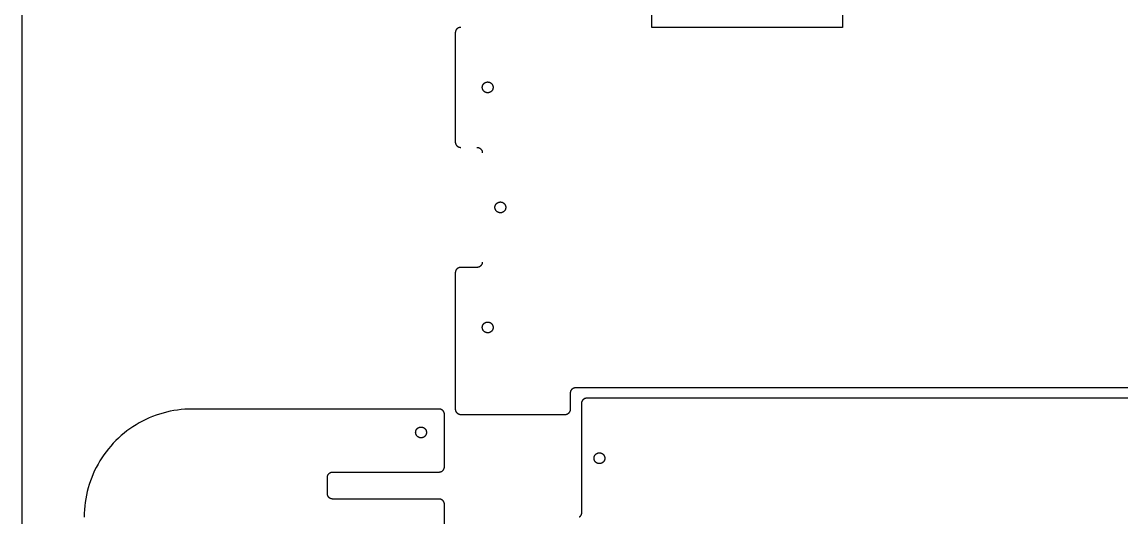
# Model space of a CAD drawing. Header units: millimetres. Extents: x -92971 to -91751, y -19136 to -16636.
# Drawn here: x -92971 to -92361, y -18778 to -18503 of the extents above; entities that cross this region are included whole.
import ezdxf

# ---------------------------------------------------------------- set-up
doc = ezdxf.new("R2010")
doc.units = ezdxf.units.MM
doc.header["$MEASUREMENT"] = 0
for name, color, linetype, true_color in [('Default', 18, 'Continuous', 0x000000), ('fab$CUT', 1, 'Continuous', 0xff0000), ('fab$DRILL', 5, 'Continuous', 0x0000ff), ('fab$POCKET 7.5', 6, 'Continuous', 0xff00ff)]:
    doc.layers.add(name, color=color, linetype=linetype, true_color=true_color)

msp = doc.modelspace()

# ---------------------------------------------------------------- linework, layer by layer
at = {"layer": 'Default'}
msp.add_lwpolyline([(-92971.22, -19135.89), (-91751.22, -19135.89), (-91751.22, -16635.89), (-92971.22, -16635.89), (-92971.22, -19135.89)], dxfattribs=at)
at = {"layer": 'fab$CUT'}
for points in [[(-92727.72, -18505.89), (-92727.82, -18505.89), (-92727.93, -18505.89), (-92728.03, -18505.9), (-92728.13, -18505.91), (-92728.23, -18505.93), (-92728.33, -18505.95), (-92728.43, -18505.97), (-92728.53, -18506), (-92728.63, -18506.03), (-92728.72, -18506.06), (-92728.82, -18506.09), (-92728.92, -18506.13), (-92729.01, -18506.18), (-92729.1, -18506.22), (-92729.19, -18506.27), (-92729.28, -18506.32), (-92729.37, -18506.38), (-92729.45, -18506.43), (-92729.53, -18506.5), (-92729.61, -18506.56), (-92729.69, -18506.62), (-92729.77, -18506.69), (-92729.84, -18506.76), (-92729.91, -18506.84), (-92729.98, -18506.91), (-92730.05, -18506.99), (-92730.11, -18507.07), (-92730.17, -18507.16), (-92730.23, -18507.24), (-92730.28, -18507.33), (-92730.34, -18507.42), (-92730.38, -18507.51), (-92730.43, -18507.6), (-92730.47, -18507.69), (-92730.51, -18507.79), (-92730.55, -18507.88), (-92730.58, -18507.98), (-92730.61, -18508.08), (-92730.63, -18508.18), (-92730.66, -18508.28), (-92730.68, -18508.38), (-92730.69, -18508.48), (-92730.7, -18508.58), (-92730.71, -18508.68), (-92730.72, -18508.78), (-92730.72, -18508.89)], [(-92730.72, -18508.89), (-92730.72, -18569.55)], [(-92730.72, -18569.55), (-92730.72, -18569.65), (-92730.71, -18569.76), (-92730.7, -18569.86), (-92730.69, -18569.96), (-92730.68, -18570.06), (-92730.66, -18570.16), (-92730.63, -18570.26), (-92730.61, -18570.36), (-92730.58, -18570.46), (-92730.55, -18570.56), (-92730.51, -18570.65), (-92730.47, -18570.75), (-92730.43, -18570.84), (-92730.38, -18570.93), (-92730.34, -18571.02), (-92730.28, -18571.11), (-92730.23, -18571.2), (-92730.17, -18571.28), (-92730.11, -18571.37), (-92730.05, -18571.45), (-92729.98, -18571.52), (-92729.91, -18571.6), (-92729.84, -18571.67), (-92729.77, -18571.74), (-92729.69, -18571.81), (-92729.61, -18571.88), (-92729.53, -18571.94), (-92729.45, -18572), (-92729.37, -18572.06), (-92729.28, -18572.12), (-92729.19, -18572.17), (-92729.1, -18572.22), (-92729.01, -18572.26), (-92728.92, -18572.3), (-92728.82, -18572.34), (-92728.72, -18572.38), (-92728.63, -18572.41), (-92728.53, -18572.44), (-92728.43, -18572.47), (-92728.33, -18572.49), (-92728.23, -18572.51), (-92728.13, -18572.52), (-92728.03, -18572.54), (-92727.93, -18572.55), (-92727.82, -18572.55), (-92727.72, -18572.55)], [(-92718.72, -18572.55), (-92718.62, -18572.55), (-92718.52, -18572.56), (-92718.41, -18572.57), (-92718.31, -18572.58), (-92718.21, -18572.6), (-92718.11, -18572.62), (-92718.01, -18572.64), (-92717.91, -18572.66), (-92717.81, -18572.69), (-92717.72, -18572.73), (-92717.62, -18572.76), (-92717.53, -18572.8), (-92717.43, -18572.84), (-92717.34, -18572.89), (-92717.25, -18572.94), (-92717.16, -18572.99), (-92717.07, -18573.04), (-92716.99, -18573.1), (-92716.91, -18573.16), (-92716.83, -18573.23), (-92716.75, -18573.29), (-92716.67, -18573.36), (-92716.6, -18573.43), (-92716.53, -18573.5), (-92716.46, -18573.58), (-92716.39, -18573.66), (-92716.33, -18573.74), (-92716.27, -18573.82), (-92716.21, -18573.91), (-92716.16, -18573.99), (-92716.11, -18574.08), (-92716.06, -18574.17), (-92716.01, -18574.26), (-92715.97, -18574.36), (-92715.93, -18574.45), (-92715.89, -18574.55), (-92715.86, -18574.64), (-92715.83, -18574.74), (-92715.81, -18574.84), (-92715.78, -18574.94), (-92715.76, -18575.04), (-92715.75, -18575.14), (-92715.74, -18575.25), (-92715.73, -18575.35), (-92715.72, -18575.45), (-92715.72, -18575.55)], [(-92727.72, -18639.22), (-92727.82, -18639.22), (-92727.93, -18639.23), (-92728.03, -18639.23), (-92728.13, -18639.25), (-92728.23, -18639.26), (-92728.33, -18639.28), (-92728.43, -18639.3), (-92728.53, -18639.33), (-92728.63, -18639.36), (-92728.72, -18639.39), (-92728.82, -18639.43), (-92728.92, -18639.47), (-92729.01, -18639.51), (-92729.1, -18639.56), (-92729.19, -18639.6), (-92729.28, -18639.66), (-92729.37, -18639.71), (-92729.45, -18639.77), (-92729.53, -18639.83), (-92729.61, -18639.89), (-92729.69, -18639.96), (-92729.77, -18640.03), (-92729.84, -18640.1), (-92729.91, -18640.17), (-92729.98, -18640.25), (-92730.05, -18640.33), (-92730.11, -18640.41), (-92730.17, -18640.49), (-92730.23, -18640.57), (-92730.28, -18640.66), (-92730.34, -18640.75), (-92730.38, -18640.84), (-92730.43, -18640.93), (-92730.47, -18641.02), (-92730.51, -18641.12), (-92730.55, -18641.21), (-92730.58, -18641.31), (-92730.61, -18641.41), (-92730.63, -18641.51), (-92730.66, -18641.61), (-92730.68, -18641.71), (-92730.69, -18641.81), (-92730.7, -18641.91), (-92730.71, -18642.01), (-92730.72, -18642.12), (-92730.72, -18642.22)], [(-92718.72, -18639.22), (-92727.72, -18639.22)], [(-92715.72, -18636.22), (-92715.72, -18636.32), (-92715.73, -18636.42), (-92715.74, -18636.53), (-92715.75, -18636.63), (-92715.76, -18636.73), (-92715.78, -18636.83), (-92715.81, -18636.93), (-92715.83, -18637.03), (-92715.86, -18637.13), (-92715.89, -18637.22), (-92715.93, -18637.32), (-92715.97, -18637.41), (-92716.01, -18637.51), (-92716.06, -18637.6), (-92716.11, -18637.69), (-92716.16, -18637.78), (-92716.21, -18637.86), (-92716.27, -18637.95), (-92716.33, -18638.03), (-92716.39, -18638.11), (-92716.46, -18638.19), (-92716.53, -18638.27), (-92716.6, -18638.34), (-92716.67, -18638.41), (-92716.75, -18638.48), (-92716.83, -18638.55), (-92716.91, -18638.61), (-92716.99, -18638.67), (-92717.07, -18638.73), (-92717.16, -18638.78), (-92717.25, -18638.83), (-92717.34, -18638.88), (-92717.43, -18638.93), (-92717.53, -18638.97), (-92717.62, -18639.01), (-92717.72, -18639.05), (-92717.81, -18639.08), (-92717.91, -18639.11), (-92718.01, -18639.13), (-92718.11, -18639.16), (-92718.21, -18639.18), (-92718.31, -18639.19), (-92718.41, -18639.2), (-92718.52, -18639.21), (-92718.62, -18639.22), (-92718.72, -18639.22)], [(-92730.72, -18642.22), (-92730.72, -18717.89)], [(-92666.72, -18708.89), (-92666.72, -18708.78), (-92666.71, -18708.68), (-92666.7, -18708.58), (-92666.69, -18708.48), (-92666.68, -18708.38), (-92666.66, -18708.28), (-92666.63, -18708.18), (-92666.61, -18708.08), (-92666.58, -18707.98), (-92666.55, -18707.88), (-92666.51, -18707.79), (-92666.47, -18707.69), (-92666.43, -18707.6), (-92666.38, -18707.51), (-92666.33, -18707.42), (-92666.28, -18707.33), (-92666.23, -18707.24), (-92666.17, -18707.16), (-92666.11, -18707.07), (-92666.05, -18706.99), (-92665.98, -18706.91), (-92665.91, -18706.84), (-92665.84, -18706.76), (-92665.77, -18706.69), (-92665.69, -18706.62), (-92665.61, -18706.56), (-92665.53, -18706.5), (-92665.45, -18706.43), (-92665.37, -18706.38), (-92665.28, -18706.32), (-92665.19, -18706.27), (-92665.1, -18706.22), (-92665.01, -18706.18), (-92664.92, -18706.13), (-92664.82, -18706.09), (-92664.72, -18706.06), (-92664.63, -18706.03), (-92664.53, -18706), (-92664.43, -18705.97), (-92664.33, -18705.95), (-92664.23, -18705.93), (-92664.13, -18705.91), (-92664.03, -18705.9), (-92663.92, -18705.89), (-92663.82, -18705.89), (-92663.72, -18705.89)], [(-92663.72, -18705.89), (-91842.72, -18705.89)], [(-92666.72, -18717.89), (-92666.72, -18708.89)], [(-92657.72, -18711.89), (-92657.82, -18711.89), (-92657.92, -18711.89), (-92658.03, -18711.9), (-92658.13, -18711.91), (-92658.23, -18711.93), (-92658.33, -18711.95), (-92658.43, -18711.97), (-92658.53, -18712), (-92658.63, -18712.03), (-92658.72, -18712.06), (-92658.82, -18712.09), (-92658.92, -18712.13), (-92659.01, -18712.18), (-92659.1, -18712.22), (-92659.19, -18712.27), (-92659.28, -18712.32), (-92659.37, -18712.38), (-92659.45, -18712.43), (-92659.53, -18712.5), (-92659.61, -18712.56), (-92659.69, -18712.62), (-92659.77, -18712.69), (-92659.84, -18712.76), (-92659.91, -18712.84), (-92659.98, -18712.91), (-92660.05, -18712.99), (-92660.11, -18713.07), (-92660.17, -18713.16), (-92660.23, -18713.24), (-92660.28, -18713.33), (-92660.33, -18713.42), (-92660.38, -18713.51), (-92660.43, -18713.6), (-92660.47, -18713.69), (-92660.51, -18713.79), (-92660.55, -18713.88), (-92660.58, -18713.98), (-92660.61, -18714.08), (-92660.63, -18714.18), (-92660.66, -18714.28), (-92660.68, -18714.38), (-92660.69, -18714.48), (-92660.7, -18714.58), (-92660.71, -18714.68), (-92660.72, -18714.78), (-92660.72, -18714.89)], [(-91848.72, -18711.89), (-92657.72, -18711.89)], [(-92876.72, -18717.89), (-92878.77, -18717.92), (-92880.81, -18718.03), (-92882.86, -18718.2), (-92884.89, -18718.44), (-92886.91, -18718.76), (-92888.93, -18719.14), (-92890.93, -18719.59), (-92892.91, -18720.11), (-92894.87, -18720.7), (-92896.81, -18721.35), (-92898.73, -18722.07), (-92900.62, -18722.85), (-92902.49, -18723.7), (-92904.32, -18724.61), (-92906.13, -18725.59), (-92907.89, -18726.62), (-92909.63, -18727.71), (-92911.32, -18728.87), (-92912.97, -18730.08), (-92914.58, -18731.34), (-92916.15, -18732.66), (-92917.67, -18734.04), (-92919.15, -18735.46), (-92920.57, -18736.93), (-92921.94, -18738.45), (-92923.26, -18740.02), (-92924.53, -18741.63), (-92925.74, -18743.28), (-92926.89, -18744.98), (-92927.98, -18746.71), (-92929.02, -18748.48), (-92929.99, -18750.28), (-92930.9, -18752.12), (-92931.75, -18753.98), (-92932.54, -18755.87), (-92933.25, -18757.79), (-92933.91, -18759.73), (-92934.49, -18761.7), (-92935.01, -18763.68), (-92935.46, -18765.68), (-92935.85, -18767.69), (-92936.16, -18769.72), (-92936.4, -18771.75), (-92936.58, -18773.79), (-92936.68, -18775.84), (-92936.72, -18777.89)], [(-92739.72, -18717.89), (-92876.72, -18717.89)], [(-92736.72, -18720.89), (-92736.72, -18720.78), (-92736.73, -18720.68), (-92736.74, -18720.58), (-92736.75, -18720.48), (-92736.76, -18720.38), (-92736.78, -18720.28), (-92736.81, -18720.18), (-92736.83, -18720.08), (-92736.86, -18719.98), (-92736.89, -18719.88), (-92736.93, -18719.79), (-92736.97, -18719.69), (-92737.01, -18719.6), (-92737.06, -18719.51), (-92737.11, -18719.42), (-92737.16, -18719.33), (-92737.21, -18719.24), (-92737.27, -18719.16), (-92737.33, -18719.07), (-92737.39, -18718.99), (-92737.46, -18718.91), (-92737.53, -18718.84), (-92737.6, -18718.76), (-92737.67, -18718.69), (-92737.75, -18718.62), (-92737.83, -18718.56), (-92737.91, -18718.5), (-92737.99, -18718.43), (-92738.07, -18718.38), (-92738.16, -18718.32), (-92738.25, -18718.27), (-92738.34, -18718.22), (-92738.43, -18718.18), (-92738.52, -18718.13), (-92738.62, -18718.09), (-92738.72, -18718.06), (-92738.81, -18718.03), (-92738.91, -18718), (-92739.01, -18717.97), (-92739.11, -18717.95), (-92739.21, -18717.93), (-92739.31, -18717.91), (-92739.41, -18717.9), (-92739.52, -18717.89), (-92739.62, -18717.89), (-92739.72, -18717.89)], [(-92736.72, -18749.88), (-92736.72, -18720.89)], [(-92730.72, -18717.89), (-92730.72, -18717.99), (-92730.71, -18718.09), (-92730.7, -18718.19), (-92730.69, -18718.29), (-92730.68, -18718.4), (-92730.66, -18718.5), (-92730.63, -18718.6), (-92730.61, -18718.7), (-92730.58, -18718.79), (-92730.55, -18718.89), (-92730.51, -18718.99), (-92730.47, -18719.08), (-92730.43, -18719.17), (-92730.38, -18719.27), (-92730.34, -18719.36), (-92730.28, -18719.44), (-92730.23, -18719.53), (-92730.17, -18719.62), (-92730.11, -18719.7), (-92730.05, -18719.78), (-92729.98, -18719.86), (-92729.91, -18719.93), (-92729.84, -18720.01), (-92729.77, -18720.08), (-92729.69, -18720.15), (-92729.61, -18720.21), (-92729.53, -18720.28), (-92729.45, -18720.34), (-92729.37, -18720.39), (-92729.28, -18720.45), (-92729.19, -18720.5), (-92729.1, -18720.55), (-92729.01, -18720.59), (-92728.92, -18720.64), (-92728.82, -18720.68), (-92728.72, -18720.71), (-92728.63, -18720.75), (-92728.53, -18720.77), (-92728.43, -18720.8), (-92728.33, -18720.82), (-92728.23, -18720.84), (-92728.13, -18720.86), (-92728.03, -18720.87), (-92727.93, -18720.88), (-92727.82, -18720.88), (-92727.72, -18720.89)], [(-92727.72, -18720.89), (-92669.72, -18720.89)], [(-92669.72, -18720.89), (-92669.62, -18720.88), (-92669.52, -18720.88), (-92669.41, -18720.87), (-92669.31, -18720.86), (-92669.21, -18720.84), (-92669.11, -18720.82), (-92669.01, -18720.8), (-92668.91, -18720.77), (-92668.81, -18720.75), (-92668.72, -18720.71), (-92668.62, -18720.68), (-92668.52, -18720.64), (-92668.43, -18720.59), (-92668.34, -18720.55), (-92668.25, -18720.5), (-92668.16, -18720.45), (-92668.07, -18720.39), (-92667.99, -18720.34), (-92667.91, -18720.28), (-92667.83, -18720.21), (-92667.75, -18720.15), (-92667.67, -18720.08), (-92667.6, -18720.01), (-92667.53, -18719.93), (-92667.46, -18719.86), (-92667.39, -18719.78), (-92667.33, -18719.7), (-92667.27, -18719.62), (-92667.21, -18719.53), (-92667.16, -18719.44), (-92667.1, -18719.36), (-92667.06, -18719.27), (-92667.01, -18719.17), (-92666.97, -18719.08), (-92666.93, -18718.99), (-92666.89, -18718.89), (-92666.86, -18718.79), (-92666.83, -18718.7), (-92666.81, -18718.6), (-92666.78, -18718.5), (-92666.76, -18718.4), (-92666.75, -18718.29), (-92666.74, -18718.19), (-92666.73, -18718.09), (-92666.72, -18717.99), (-92666.72, -18717.89)], [(-92660.72, -18714.89), (-92660.72, -18775.55)], [(-92739.72, -18752.88), (-92739.62, -18752.88), (-92739.52, -18752.88), (-92739.41, -18752.87), (-92739.31, -18752.86), (-92739.21, -18752.84), (-92739.11, -18752.82), (-92739.01, -18752.8), (-92738.91, -18752.77), (-92738.81, -18752.74), (-92738.72, -18752.71), (-92738.62, -18752.68), (-92738.52, -18752.64), (-92738.43, -18752.59), (-92738.34, -18752.55), (-92738.25, -18752.5), (-92738.16, -18752.45), (-92738.07, -18752.39), (-92737.99, -18752.34), (-92737.91, -18752.27), (-92737.83, -18752.21), (-92737.75, -18752.15), (-92737.67, -18752.08), (-92737.6, -18752.01), (-92737.53, -18751.93), (-92737.46, -18751.86), (-92737.39, -18751.78), (-92737.33, -18751.7), (-92737.27, -18751.61), (-92737.21, -18751.53), (-92737.16, -18751.44), (-92737.11, -18751.35), (-92737.06, -18751.26), (-92737.01, -18751.17), (-92736.97, -18751.08), (-92736.93, -18750.98), (-92736.89, -18750.89), (-92736.86, -18750.79), (-92736.83, -18750.69), (-92736.81, -18750.59), (-92736.78, -18750.49), (-92736.76, -18750.39), (-92736.75, -18750.29), (-92736.74, -18750.19), (-92736.73, -18750.09), (-92736.72, -18749.99), (-92736.72, -18749.88)], [(-92801.72, -18755.88), (-92801.72, -18755.78), (-92801.71, -18755.68), (-92801.7, -18755.58), (-92801.69, -18755.48), (-92801.68, -18755.37), (-92801.66, -18755.27), (-92801.63, -18755.17), (-92801.61, -18755.07), (-92801.58, -18754.98), (-92801.55, -18754.88), (-92801.51, -18754.78), (-92801.47, -18754.69), (-92801.43, -18754.6), (-92801.38, -18754.5), (-92801.34, -18754.41), (-92801.28, -18754.33), (-92801.23, -18754.24), (-92801.17, -18754.15), (-92801.11, -18754.07), (-92801.05, -18753.99), (-92800.98, -18753.91), (-92800.91, -18753.84), (-92800.84, -18753.76), (-92800.77, -18753.69), (-92800.69, -18753.62), (-92800.61, -18753.56), (-92800.53, -18753.49), (-92800.45, -18753.43), (-92800.37, -18753.38), (-92800.28, -18753.32), (-92800.19, -18753.27), (-92800.1, -18753.22), (-92800.01, -18753.17), (-92799.92, -18753.13), (-92799.82, -18753.09), (-92799.72, -18753.06), (-92799.63, -18753.02), (-92799.53, -18753), (-92799.43, -18752.97), (-92799.33, -18752.95), (-92799.23, -18752.93), (-92799.13, -18752.91), (-92799.03, -18752.9), (-92798.92, -18752.89), (-92798.82, -18752.89), (-92798.72, -18752.88)], [(-92801.72, -18764.88), (-92801.72, -18755.88)], [(-92798.72, -18752.88), (-92739.72, -18752.88)], [(-92798.72, -18767.88), (-92798.82, -18767.88), (-92798.92, -18767.88), (-92799.03, -18767.87), (-92799.13, -18767.86), (-92799.23, -18767.84), (-92799.33, -18767.82), (-92799.43, -18767.8), (-92799.53, -18767.77), (-92799.63, -18767.74), (-92799.72, -18767.71), (-92799.82, -18767.68), (-92799.92, -18767.64), (-92800.01, -18767.59), (-92800.1, -18767.55), (-92800.19, -18767.5), (-92800.28, -18767.45), (-92800.37, -18767.39), (-92800.45, -18767.34), (-92800.53, -18767.27), (-92800.61, -18767.21), (-92800.69, -18767.15), (-92800.77, -18767.08), (-92800.84, -18767.01), (-92800.91, -18766.93), (-92800.98, -18766.86), (-92801.05, -18766.78), (-92801.11, -18766.7), (-92801.17, -18766.61), (-92801.23, -18766.53), (-92801.28, -18766.44), (-92801.34, -18766.35), (-92801.38, -18766.26), (-92801.43, -18766.17), (-92801.47, -18766.08), (-92801.51, -18765.98), (-92801.55, -18765.89), (-92801.58, -18765.79), (-92801.61, -18765.69), (-92801.63, -18765.59), (-92801.66, -18765.49), (-92801.68, -18765.39), (-92801.69, -18765.29), (-92801.7, -18765.19), (-92801.71, -18765.09), (-92801.72, -18764.99), (-92801.72, -18764.88)], [(-92739.72, -18767.88), (-92798.72, -18767.88)], [(-92736.72, -18770.88), (-92736.72, -18770.78), (-92736.73, -18770.68), (-92736.74, -18770.58), (-92736.75, -18770.48), (-92736.76, -18770.37), (-92736.78, -18770.27), (-92736.81, -18770.17), (-92736.83, -18770.07), (-92736.86, -18769.98), (-92736.89, -18769.88), (-92736.93, -18769.78), (-92736.97, -18769.69), (-92737.01, -18769.6), (-92737.06, -18769.5), (-92737.11, -18769.41), (-92737.16, -18769.33), (-92737.21, -18769.24), (-92737.27, -18769.15), (-92737.33, -18769.07), (-92737.39, -18768.99), (-92737.46, -18768.91), (-92737.53, -18768.84), (-92737.6, -18768.76), (-92737.67, -18768.69), (-92737.75, -18768.62), (-92737.83, -18768.56), (-92737.91, -18768.49), (-92737.99, -18768.43), (-92738.07, -18768.38), (-92738.16, -18768.32), (-92738.25, -18768.27), (-92738.34, -18768.22), (-92738.43, -18768.18), (-92738.52, -18768.13), (-92738.62, -18768.09), (-92738.72, -18768.06), (-92738.81, -18768.02), (-92738.91, -18768), (-92739.01, -18767.97), (-92739.11, -18767.95), (-92739.21, -18767.93), (-92739.31, -18767.91), (-92739.41, -18767.9), (-92739.52, -18767.89), (-92739.62, -18767.89), (-92739.72, -18767.88)], [(-92736.72, -19114.89), (-92736.72, -18770.88)], [(-92660.72, -18775.55), (-92660.72, -18775.65), (-92660.73, -18775.76), (-92660.74, -18775.86), (-92660.75, -18775.96), (-92660.76, -18776.06), (-92660.78, -18776.16), (-92660.81, -18776.26), (-92660.83, -18776.36), (-92660.86, -18776.46), (-92660.89, -18776.56), (-92660.93, -18776.65), (-92660.97, -18776.75), (-92661.01, -18776.84), (-92661.06, -18776.93), (-92661.1, -18777.02), (-92661.16, -18777.11), (-92661.21, -18777.2), (-92661.27, -18777.28), (-92661.33, -18777.37), (-92661.39, -18777.45), (-92661.46, -18777.52), (-92661.53, -18777.6), (-92661.6, -18777.67), (-92661.67, -18777.74), (-92661.75, -18777.81), (-92661.83, -18777.88), (-92661.91, -18777.94)]]:
    msp.add_lwpolyline(points, dxfattribs=at)
at = {"layer": 'fab$CUT', "extrusion": (0, 1, 0)}
for points in [[(91788.72, -15), (92715.72, -15), (92727.72, -15)], [(92727.72, -15), (92718.72, -15)]]:
    msp.add_lwpolyline(points, dxfattribs=at)
at = {"layer": 'fab$CUT', "extrusion": (1, 0, 0)}
msp.add_lwpolyline([(-18575.55, -15), (-18636.22, -15)], dxfattribs=at)
at = {"layer": 'fab$DRILL'}
for points in [[(-92709.72, -18539.22), (-92709.72, -18539.32), (-92709.73, -18539.43), (-92709.74, -18539.53), (-92709.75, -18539.63), (-92709.77, -18539.74), (-92709.79, -18539.84), (-92709.81, -18539.94), (-92709.84, -18540.04), (-92709.87, -18540.14), (-92709.9, -18540.24), (-92709.94, -18540.34), (-92709.98, -18540.43), (-92710.02, -18540.53), (-92710.07, -18540.62), (-92710.12, -18540.71), (-92710.17, -18540.8), (-92710.23, -18540.89), (-92710.29, -18540.97), (-92710.35, -18541.06), (-92710.41, -18541.14), (-92710.48, -18541.22), (-92710.55, -18541.29), (-92710.63, -18541.37), (-92710.7, -18541.44), (-92710.78, -18541.51), (-92710.86, -18541.57), (-92710.94, -18541.64), (-92711.03, -18541.7), (-92711.12, -18541.75), (-92711.21, -18541.81), (-92711.3, -18541.86), (-92711.39, -18541.91), (-92711.48, -18541.95), (-92711.58, -18541.99), (-92711.68, -18542.03), (-92711.77, -18542.07), (-92711.87, -18542.1), (-92711.97, -18542.12), (-92712.07, -18542.15), (-92712.18, -18542.17), (-92712.28, -18542.19), (-92712.38, -18542.2), (-92712.49, -18542.21), (-92712.59, -18542.22), (-92712.69, -18542.22), (-92712.8, -18542.22), (-92712.9, -18542.21), (-92713.01, -18542.21), (-92713.11, -18542.19), (-92713.21, -18542.18), (-92713.32, -18542.16), (-92713.42, -18542.14), (-92713.52, -18542.11), (-92713.62, -18542.08), (-92713.72, -18542.05), (-92713.81, -18542.01), (-92713.91, -18541.97), (-92714.01, -18541.93), (-92714.1, -18541.88), (-92714.19, -18541.83), (-92714.28, -18541.78), (-92714.37, -18541.73), (-92714.45, -18541.67), (-92714.54, -18541.61), (-92714.62, -18541.54), (-92714.7, -18541.47), (-92714.78, -18541.4), (-92714.85, -18541.33), (-92714.92, -18541.26), (-92714.99, -18541.18), (-92715.06, -18541.1), (-92715.12, -18541.02), (-92715.18, -18540.93), (-92715.24, -18540.84), (-92715.3, -18540.76), (-92715.35, -18540.67), (-92715.4, -18540.57), (-92715.44, -18540.48), (-92715.48, -18540.39), (-92715.52, -18540.29), (-92715.56, -18540.19), (-92715.59, -18540.09), (-92715.62, -18539.99), (-92715.64, -18539.89), (-92715.67, -18539.79), (-92715.68, -18539.69), (-92715.7, -18539.58), (-92715.71, -18539.48), (-92715.72, -18539.38), (-92715.72, -18539.27), (-92715.72, -18539.17), (-92715.72, -18539.06), (-92715.71, -18538.96), (-92715.7, -18538.86), (-92715.68, -18538.75), (-92715.67, -18538.65), (-92715.64, -18538.55), (-92715.62, -18538.45), (-92715.59, -18538.35), (-92715.56, -18538.25), (-92715.52, -18538.15), (-92715.48, -18538.05), (-92715.44, -18537.96), (-92715.4, -18537.86), (-92715.35, -18537.77), (-92715.3, -18537.68), (-92715.24, -18537.59), (-92715.18, -18537.51), (-92715.12, -18537.42), (-92715.06, -18537.34), (-92714.99, -18537.26), (-92714.92, -18537.18), (-92714.85, -18537.11), (-92714.78, -18537.03), (-92714.7, -18536.96), (-92714.62, -18536.9), (-92714.54, -18536.83), (-92714.45, -18536.77), (-92714.37, -18536.71), (-92714.28, -18536.66), (-92714.19, -18536.6), (-92714.1, -18536.55), (-92714.01, -18536.51), (-92713.91, -18536.47), (-92713.81, -18536.43), (-92713.72, -18536.39), (-92713.62, -18536.36), (-92713.52, -18536.33), (-92713.42, -18536.3), (-92713.32, -18536.28), (-92713.21, -18536.26), (-92713.11, -18536.24), (-92713.01, -18536.23), (-92712.9, -18536.22), (-92712.8, -18536.22), (-92712.69, -18536.22), (-92712.59, -18536.22), (-92712.49, -18536.23), (-92712.38, -18536.24), (-92712.28, -18536.25), (-92712.18, -18536.27), (-92712.07, -18536.29), (-92711.97, -18536.31), (-92711.87, -18536.34), (-92711.77, -18536.37), (-92711.68, -18536.41), (-92711.58, -18536.44), (-92711.48, -18536.49), (-92711.39, -18536.53), (-92711.3, -18536.58), (-92711.21, -18536.63), (-92711.12, -18536.68), (-92711.03, -18536.74), (-92710.94, -18536.8), (-92710.86, -18536.86), (-92710.78, -18536.93), (-92710.7, -18537), (-92710.63, -18537.07), (-92710.55, -18537.14), (-92710.48, -18537.22), (-92710.41, -18537.3), (-92710.35, -18537.38), (-92710.29, -18537.46), (-92710.23, -18537.55), (-92710.17, -18537.64), (-92710.12, -18537.73), (-92710.07, -18537.82), (-92710.02, -18537.91), (-92709.98, -18538.01), (-92709.94, -18538.1), (-92709.9, -18538.2), (-92709.87, -18538.3), (-92709.84, -18538.4), (-92709.81, -18538.5), (-92709.79, -18538.6), (-92709.77, -18538.7), (-92709.75, -18538.8), (-92709.74, -18538.91), (-92709.73, -18539.01), (-92709.72, -18539.11), (-92709.72, -18539.22)], [(-92702.72, -18605.89), (-92702.72, -18605.99), (-92702.73, -18606.09), (-92702.74, -18606.2), (-92702.75, -18606.3), (-92702.77, -18606.4), (-92702.79, -18606.51), (-92702.81, -18606.61), (-92702.84, -18606.71), (-92702.87, -18606.81), (-92702.9, -18606.91), (-92702.94, -18607), (-92702.98, -18607.1), (-92703.02, -18607.19), (-92703.07, -18607.29), (-92703.12, -18607.38), (-92703.17, -18607.47), (-92703.23, -18607.56), (-92703.29, -18607.64), (-92703.35, -18607.72), (-92703.42, -18607.81), (-92703.48, -18607.88), (-92703.55, -18607.96), (-92703.63, -18608.03), (-92703.7, -18608.11), (-92703.78, -18608.17), (-92703.86, -18608.24), (-92703.95, -18608.3), (-92704.03, -18608.36), (-92704.12, -18608.42), (-92704.21, -18608.48), (-92704.3, -18608.53), (-92704.39, -18608.57), (-92704.48, -18608.62), (-92704.58, -18608.66), (-92704.68, -18608.7), (-92704.77, -18608.73), (-92704.87, -18608.76), (-92704.97, -18608.79), (-92705.08, -18608.82), (-92705.18, -18608.84), (-92705.28, -18608.85), (-92705.38, -18608.87), (-92705.49, -18608.88), (-92705.59, -18608.88), (-92705.7, -18608.89), (-92705.8, -18608.88), (-92705.9, -18608.88), (-92706.01, -18608.87), (-92706.11, -18608.86), (-92706.21, -18608.84), (-92706.32, -18608.83), (-92706.42, -18608.8), (-92706.52, -18608.78), (-92706.62, -18608.75), (-92706.72, -18608.72), (-92706.82, -18608.68), (-92706.91, -18608.64), (-92707.01, -18608.6), (-92707.1, -18608.55), (-92707.19, -18608.5), (-92707.28, -18608.45), (-92707.37, -18608.39), (-92707.46, -18608.33), (-92707.54, -18608.27), (-92707.62, -18608.21), (-92707.7, -18608.14), (-92707.78, -18608.07), (-92707.85, -18608), (-92707.92, -18607.92), (-92707.99, -18607.84), (-92708.06, -18607.76), (-92708.12, -18607.68), (-92708.18, -18607.6), (-92708.24, -18607.51), (-92708.3, -18607.42), (-92708.35, -18607.33), (-92708.4, -18607.24), (-92708.44, -18607.15), (-92708.49, -18607.05), (-92708.52, -18606.96), (-92708.56, -18606.86), (-92708.59, -18606.76), (-92708.62, -18606.66), (-92708.65, -18606.56), (-92708.67, -18606.45), (-92708.69, -18606.35), (-92708.7, -18606.25), (-92708.71, -18606.15), (-92708.72, -18606.04), (-92708.72, -18605.94), (-92708.72, -18605.83), (-92708.72, -18605.73), (-92708.71, -18605.63), (-92708.7, -18605.52), (-92708.69, -18605.42), (-92708.67, -18605.32), (-92708.65, -18605.21), (-92708.62, -18605.11), (-92708.59, -18605.01), (-92708.56, -18604.91), (-92708.52, -18604.82), (-92708.49, -18604.72), (-92708.44, -18604.62), (-92708.4, -18604.53), (-92708.35, -18604.44), (-92708.3, -18604.35), (-92708.24, -18604.26), (-92708.18, -18604.17), (-92708.12, -18604.09), (-92708.06, -18604.01), (-92707.99, -18603.93), (-92707.92, -18603.85), (-92707.85, -18603.77), (-92707.78, -18603.7), (-92707.7, -18603.63), (-92707.62, -18603.56), (-92707.54, -18603.5), (-92707.46, -18603.44), (-92707.37, -18603.38), (-92707.28, -18603.32), (-92707.19, -18603.27), (-92707.1, -18603.22), (-92707.01, -18603.17), (-92706.91, -18603.13), (-92706.82, -18603.09), (-92706.72, -18603.06), (-92706.62, -18603.02), (-92706.52, -18602.99), (-92706.42, -18602.97), (-92706.32, -18602.95), (-92706.21, -18602.93), (-92706.11, -18602.91), (-92706.01, -18602.9), (-92705.9, -18602.89), (-92705.8, -18602.89), (-92705.7, -18602.89), (-92705.59, -18602.89), (-92705.49, -18602.89), (-92705.38, -18602.9), (-92705.28, -18602.92), (-92705.18, -18602.94), (-92705.08, -18602.96), (-92704.97, -18602.98), (-92704.87, -18603.01), (-92704.77, -18603.04), (-92704.68, -18603.07), (-92704.58, -18603.11), (-92704.48, -18603.15), (-92704.39, -18603.2), (-92704.3, -18603.25), (-92704.21, -18603.3), (-92704.12, -18603.35), (-92704.03, -18603.41), (-92703.95, -18603.47), (-92703.86, -18603.53), (-92703.78, -18603.6), (-92703.7, -18603.67), (-92703.63, -18603.74), (-92703.55, -18603.81), (-92703.48, -18603.89), (-92703.42, -18603.97), (-92703.35, -18604.05), (-92703.29, -18604.13), (-92703.23, -18604.22), (-92703.17, -18604.3), (-92703.12, -18604.39), (-92703.07, -18604.48), (-92703.02, -18604.58), (-92702.98, -18604.67), (-92702.94, -18604.77), (-92702.9, -18604.87), (-92702.87, -18604.96), (-92702.84, -18605.06), (-92702.81, -18605.16), (-92702.79, -18605.27), (-92702.77, -18605.37), (-92702.75, -18605.47), (-92702.74, -18605.57), (-92702.73, -18605.68), (-92702.72, -18605.78), (-92702.72, -18605.89)], [(-92709.72, -18672.55), (-92709.72, -18672.66), (-92709.73, -18672.76), (-92709.74, -18672.86), (-92709.75, -18672.97), (-92709.77, -18673.07), (-92709.79, -18673.17), (-92709.81, -18673.27), (-92709.84, -18673.37), (-92709.87, -18673.47), (-92709.9, -18673.57), (-92709.94, -18673.67), (-92709.98, -18673.77), (-92710.02, -18673.86), (-92710.07, -18673.95), (-92710.12, -18674.04), (-92710.17, -18674.13), (-92710.23, -18674.22), (-92710.29, -18674.31), (-92710.35, -18674.39), (-92710.41, -18674.47), (-92710.48, -18674.55), (-92710.55, -18674.63), (-92710.63, -18674.7), (-92710.7, -18674.77), (-92710.78, -18674.84), (-92710.86, -18674.91), (-92710.94, -18674.97), (-92711.03, -18675.03), (-92711.12, -18675.09), (-92711.21, -18675.14), (-92711.3, -18675.19), (-92711.39, -18675.24), (-92711.48, -18675.29), (-92711.58, -18675.33), (-92711.68, -18675.36), (-92711.77, -18675.4), (-92711.87, -18675.43), (-92711.97, -18675.46), (-92712.07, -18675.48), (-92712.18, -18675.5), (-92712.28, -18675.52), (-92712.38, -18675.53), (-92712.49, -18675.54), (-92712.59, -18675.55), (-92712.69, -18675.55), (-92712.8, -18675.55), (-92712.9, -18675.55), (-92713.01, -18675.54), (-92713.11, -18675.53), (-92713.21, -18675.51), (-92713.32, -18675.49), (-92713.42, -18675.47), (-92713.52, -18675.44), (-92713.62, -18675.41), (-92713.72, -18675.38), (-92713.81, -18675.35), (-92713.91, -18675.31), (-92714.01, -18675.26), (-92714.1, -18675.22), (-92714.19, -18675.17), (-92714.28, -18675.11), (-92714.37, -18675.06), (-92714.45, -18675), (-92714.54, -18674.94), (-92714.62, -18674.87), (-92714.7, -18674.81), (-92714.78, -18674.74), (-92714.85, -18674.66), (-92714.92, -18674.59), (-92714.99, -18674.51), (-92715.06, -18674.43), (-92715.12, -18674.35), (-92715.18, -18674.26), (-92715.24, -18674.18), (-92715.3, -18674.09), (-92715.35, -18674), (-92715.4, -18673.91), (-92715.44, -18673.81), (-92715.48, -18673.72), (-92715.52, -18673.62), (-92715.56, -18673.52), (-92715.59, -18673.42), (-92715.62, -18673.32), (-92715.64, -18673.22), (-92715.67, -18673.12), (-92715.68, -18673.02), (-92715.7, -18672.92), (-92715.71, -18672.81), (-92715.72, -18672.71), (-92715.72, -18672.6), (-92715.72, -18672.5), (-92715.72, -18672.4), (-92715.71, -18672.29), (-92715.7, -18672.19), (-92715.68, -18672.09), (-92715.67, -18671.98), (-92715.64, -18671.88), (-92715.62, -18671.78), (-92715.59, -18671.68), (-92715.56, -18671.58), (-92715.52, -18671.48), (-92715.48, -18671.39), (-92715.44, -18671.29), (-92715.4, -18671.2), (-92715.35, -18671.11), (-92715.3, -18671.01), (-92715.24, -18670.93), (-92715.18, -18670.84), (-92715.12, -18670.76), (-92715.06, -18670.67), (-92714.99, -18670.59), (-92714.92, -18670.52), (-92714.85, -18670.44), (-92714.78, -18670.37), (-92714.7, -18670.3), (-92714.62, -18670.23), (-92714.54, -18670.17), (-92714.45, -18670.1), (-92714.37, -18670.05), (-92714.28, -18669.99), (-92714.19, -18669.94), (-92714.1, -18669.89), (-92714.01, -18669.84), (-92713.91, -18669.8), (-92713.81, -18669.76), (-92713.72, -18669.72), (-92713.62, -18669.69), (-92713.52, -18669.66), (-92713.42, -18669.63), (-92713.32, -18669.61), (-92713.21, -18669.59), (-92713.11, -18669.58), (-92713.01, -18669.57), (-92712.9, -18669.56), (-92712.8, -18669.55), (-92712.69, -18669.55), (-92712.59, -18669.56), (-92712.49, -18669.56), (-92712.38, -18669.57), (-92712.28, -18669.58), (-92712.18, -18669.6), (-92712.07, -18669.62), (-92711.97, -18669.65), (-92711.87, -18669.67), (-92711.77, -18669.71), (-92711.68, -18669.74), (-92711.58, -18669.78), (-92711.48, -18669.82), (-92711.39, -18669.86), (-92711.3, -18669.91), (-92711.21, -18669.96), (-92711.12, -18670.02), (-92711.03, -18670.07), (-92710.94, -18670.13), (-92710.86, -18670.2), (-92710.78, -18670.26), (-92710.7, -18670.33), (-92710.63, -18670.4), (-92710.55, -18670.48), (-92710.48, -18670.55), (-92710.41, -18670.63), (-92710.35, -18670.71), (-92710.29, -18670.8), (-92710.23, -18670.88), (-92710.17, -18670.97), (-92710.12, -18671.06), (-92710.07, -18671.15), (-92710.02, -18671.24), (-92709.98, -18671.34), (-92709.94, -18671.43), (-92709.9, -18671.53), (-92709.87, -18671.63), (-92709.84, -18671.73), (-92709.81, -18671.83), (-92709.79, -18671.93), (-92709.77, -18672.03), (-92709.75, -18672.14), (-92709.74, -18672.24), (-92709.73, -18672.34), (-92709.72, -18672.45), (-92709.72, -18672.55)], [(-92749.72, -18733.89), (-92749.82, -18733.88), (-92749.93, -18733.88), (-92750.03, -18733.87), (-92750.14, -18733.86), (-92750.24, -18733.84), (-92750.34, -18733.82), (-92750.44, -18733.8), (-92750.54, -18733.77), (-92750.64, -18733.74), (-92750.74, -18733.71), (-92750.84, -18733.67), (-92750.93, -18733.63), (-92751.03, -18733.59), (-92751.12, -18733.54), (-92751.21, -18733.49), (-92751.3, -18733.44), (-92751.39, -18733.38), (-92751.48, -18733.32), (-92751.56, -18733.26), (-92751.64, -18733.19), (-92751.72, -18733.12), (-92751.8, -18733.05), (-92751.87, -18732.98), (-92751.94, -18732.9), (-92752.01, -18732.83), (-92752.08, -18732.75), (-92752.14, -18732.66), (-92752.2, -18732.58), (-92752.26, -18732.49), (-92752.31, -18732.4), (-92752.36, -18732.31), (-92752.41, -18732.22), (-92752.45, -18732.12), (-92752.49, -18732.03), (-92752.53, -18731.93), (-92752.57, -18731.83), (-92752.6, -18731.73), (-92752.63, -18731.63), (-92752.65, -18731.53), (-92752.67, -18731.43), (-92752.69, -18731.33), (-92752.7, -18731.22), (-92752.71, -18731.12), (-92752.72, -18731.02), (-92752.72, -18730.91), (-92752.72, -18730.81), (-92752.71, -18730.7), (-92752.71, -18730.6), (-92752.7, -18730.5), (-92752.68, -18730.39), (-92752.66, -18730.29), (-92752.64, -18730.19), (-92752.61, -18730.09), (-92752.58, -18729.99), (-92752.55, -18729.89), (-92752.51, -18729.79), (-92752.47, -18729.7), (-92752.43, -18729.6), (-92752.39, -18729.51), (-92752.34, -18729.42), (-92752.28, -18729.33), (-92752.23, -18729.24), (-92752.17, -18729.15), (-92752.11, -18729.07), (-92752.04, -18728.99), (-92751.98, -18728.91), (-92751.91, -18728.83), (-92751.83, -18728.76), (-92751.76, -18728.68), (-92751.68, -18728.61), (-92751.6, -18728.55), (-92751.52, -18728.48), (-92751.43, -18728.42), (-92751.35, -18728.37), (-92751.26, -18728.31), (-92751.17, -18728.26), (-92751.08, -18728.21), (-92750.98, -18728.16), (-92750.89, -18728.12), (-92750.79, -18728.08), (-92750.69, -18728.05), (-92750.59, -18728.02), (-92750.49, -18727.99), (-92750.39, -18727.96), (-92750.29, -18727.94), (-92750.19, -18727.92), (-92750.08, -18727.91), (-92749.98, -18727.9), (-92749.88, -18727.89), (-92749.77, -18727.89), (-92749.67, -18727.89), (-92749.56, -18727.89), (-92749.46, -18727.9), (-92749.36, -18727.91), (-92749.25, -18727.92), (-92749.15, -18727.94), (-92749.05, -18727.96), (-92748.95, -18727.99), (-92748.85, -18728.02), (-92748.75, -18728.05), (-92748.65, -18728.08), (-92748.55, -18728.12), (-92748.46, -18728.16), (-92748.37, -18728.21), (-92748.27, -18728.26), (-92748.18, -18728.31), (-92748.09, -18728.37), (-92748.01, -18728.42), (-92747.92, -18728.48), (-92747.84, -18728.55), (-92747.76, -18728.61), (-92747.68, -18728.68), (-92747.61, -18728.76), (-92747.54, -18728.83), (-92747.47, -18728.91), (-92747.4, -18728.99), (-92747.33, -18729.07), (-92747.27, -18729.15), (-92747.21, -18729.24), (-92747.16, -18729.33), (-92747.11, -18729.42), (-92747.06, -18729.51), (-92747.01, -18729.6), (-92746.97, -18729.7), (-92746.93, -18729.79), (-92746.89, -18729.89), (-92746.86, -18729.99), (-92746.83, -18730.09), (-92746.8, -18730.19), (-92746.78, -18730.29), (-92746.76, -18730.39), (-92746.75, -18730.5), (-92746.73, -18730.6), (-92746.73, -18730.7), (-92746.72, -18730.81), (-92746.72, -18730.91), (-92746.72, -18731.02), (-92746.73, -18731.12), (-92746.74, -18731.22), (-92746.75, -18731.33), (-92746.77, -18731.43), (-92746.79, -18731.53), (-92746.81, -18731.63), (-92746.84, -18731.73), (-92746.87, -18731.83), (-92746.91, -18731.93), (-92746.95, -18732.03), (-92746.99, -18732.12), (-92747.03, -18732.22), (-92747.08, -18732.31), (-92747.13, -18732.4), (-92747.19, -18732.49), (-92747.24, -18732.58), (-92747.3, -18732.66), (-92747.37, -18732.75), (-92747.43, -18732.83), (-92747.5, -18732.9), (-92747.57, -18732.98), (-92747.65, -18733.05), (-92747.72, -18733.12), (-92747.8, -18733.19), (-92747.88, -18733.26), (-92747.97, -18733.32), (-92748.05, -18733.38), (-92748.14, -18733.44), (-92748.23, -18733.49), (-92748.32, -18733.54), (-92748.41, -18733.59), (-92748.51, -18733.63), (-92748.6, -18733.67), (-92748.7, -18733.71), (-92748.8, -18733.74), (-92748.9, -18733.77), (-92749, -18733.8), (-92749.1, -18733.82), (-92749.2, -18733.84), (-92749.31, -18733.86), (-92749.41, -18733.87), (-92749.51, -18733.88), (-92749.62, -18733.88), (-92749.72, -18733.89)], [(-92653.72, -18745.22), (-92653.72, -18745.11), (-92653.71, -18745.01), (-92653.7, -18744.91), (-92653.69, -18744.8), (-92653.68, -18744.7), (-92653.66, -18744.6), (-92653.63, -18744.5), (-92653.61, -18744.4), (-92653.58, -18744.3), (-92653.54, -18744.2), (-92653.5, -18744.1), (-92653.46, -18744.01), (-92653.42, -18743.91), (-92653.37, -18743.82), (-92653.32, -18743.73), (-92653.27, -18743.64), (-92653.21, -18743.55), (-92653.15, -18743.46), (-92653.09, -18743.38), (-92653.03, -18743.3), (-92652.96, -18743.22), (-92652.89, -18743.14), (-92652.81, -18743.07), (-92652.74, -18743), (-92652.66, -18742.93), (-92652.58, -18742.86), (-92652.5, -18742.8), (-92652.41, -18742.74), (-92652.32, -18742.68), (-92652.24, -18742.63), (-92652.15, -18742.58), (-92652.05, -18742.53), (-92651.96, -18742.49), (-92651.86, -18742.44), (-92651.77, -18742.41), (-92651.67, -18742.37), (-92651.57, -18742.34), (-92651.47, -18742.31), (-92651.37, -18742.29), (-92651.26, -18742.27), (-92651.16, -18742.25), (-92651.06, -18742.24), (-92650.96, -18742.23), (-92650.85, -18742.22), (-92650.75, -18742.22), (-92650.64, -18742.22), (-92650.54, -18742.22), (-92650.44, -18742.23), (-92650.33, -18742.24), (-92650.23, -18742.26), (-92650.13, -18742.28), (-92650.02, -18742.3), (-92649.92, -18742.33), (-92649.82, -18742.36), (-92649.72, -18742.39), (-92649.63, -18742.43), (-92649.53, -18742.47), (-92649.44, -18742.51), (-92649.34, -18742.55), (-92649.25, -18742.6), (-92649.16, -18742.66), (-92649.07, -18742.71), (-92648.99, -18742.77), (-92648.9, -18742.83), (-92648.82, -18742.9), (-92648.74, -18742.96), (-92648.67, -18743.03), (-92648.59, -18743.11), (-92648.52, -18743.18), (-92648.45, -18743.26), (-92648.38, -18743.34), (-92648.32, -18743.42), (-92648.26, -18743.51), (-92648.2, -18743.59), (-92648.14, -18743.68), (-92648.09, -18743.77), (-92648.04, -18743.86), (-92648, -18743.96), (-92647.96, -18744.05), (-92647.92, -18744.15), (-92647.88, -18744.25), (-92647.85, -18744.35), (-92647.82, -18744.45), (-92647.8, -18744.55), (-92647.78, -18744.65), (-92647.76, -18744.75), (-92647.74, -18744.86), (-92647.73, -18744.96), (-92647.73, -18745.06), (-92647.72, -18745.17), (-92647.72, -18745.27), (-92647.73, -18745.38), (-92647.73, -18745.48), (-92647.74, -18745.58), (-92647.76, -18745.69), (-92647.78, -18745.79), (-92647.8, -18745.89), (-92647.82, -18745.99), (-92647.85, -18746.09), (-92647.88, -18746.19), (-92647.92, -18746.29), (-92647.96, -18746.39), (-92648, -18746.48), (-92648.04, -18746.57), (-92648.09, -18746.67), (-92648.14, -18746.76), (-92648.2, -18746.84), (-92648.26, -18746.93), (-92648.32, -18747.02), (-92648.38, -18747.1), (-92648.45, -18747.18), (-92648.52, -18747.26), (-92648.59, -18747.33), (-92648.67, -18747.4), (-92648.74, -18747.47), (-92648.82, -18747.54), (-92648.9, -18747.61), (-92648.99, -18747.67), (-92649.07, -18747.73), (-92649.16, -18747.78), (-92649.25, -18747.83), (-92649.34, -18747.88), (-92649.44, -18747.93), (-92649.53, -18747.97), (-92649.63, -18748.01), (-92649.72, -18748.05), (-92649.82, -18748.08), (-92649.92, -18748.11), (-92650.02, -18748.14), (-92650.13, -18748.16), (-92650.23, -18748.18), (-92650.33, -18748.19), (-92650.44, -18748.21), (-92650.54, -18748.21), (-92650.64, -18748.22), (-92650.75, -18748.22), (-92650.85, -18748.22), (-92650.96, -18748.21), (-92651.06, -18748.2), (-92651.16, -18748.19), (-92651.26, -18748.17), (-92651.37, -18748.15), (-92651.47, -18748.12), (-92651.57, -18748.1), (-92651.67, -18748.07), (-92651.77, -18748.03), (-92651.86, -18747.99), (-92651.96, -18747.95), (-92652.05, -18747.91), (-92652.15, -18747.86), (-92652.24, -18747.81), (-92652.32, -18747.75), (-92652.41, -18747.7), (-92652.5, -18747.64), (-92652.58, -18747.57), (-92652.66, -18747.51), (-92652.74, -18747.44), (-92652.81, -18747.37), (-92652.89, -18747.29), (-92652.96, -18747.22), (-92653.03, -18747.14), (-92653.09, -18747.06), (-92653.15, -18746.97), (-92653.21, -18746.89), (-92653.27, -18746.8), (-92653.32, -18746.71), (-92653.37, -18746.62), (-92653.42, -18746.53), (-92653.46, -18746.43), (-92653.5, -18746.34), (-92653.54, -18746.24), (-92653.58, -18746.14), (-92653.61, -18746.04), (-92653.63, -18745.94), (-92653.66, -18745.84), (-92653.68, -18745.74), (-92653.69, -18745.63), (-92653.7, -18745.53), (-92653.71, -18745.43), (-92653.72, -18745.32), (-92653.72, -18745.22)]]:
    msp.add_lwpolyline(points, dxfattribs=at)
at = {"layer": 'fab$POCKET 7.5'}
msp.add_lwpolyline([(-92621.72, -18505.89), (-92621.72, -18293.89), (-92515.72, -18293.89), (-92515.72, -18505.89), (-92621.72, -18505.89)], dxfattribs=at)

doc.saveas('drawing.dxf')
